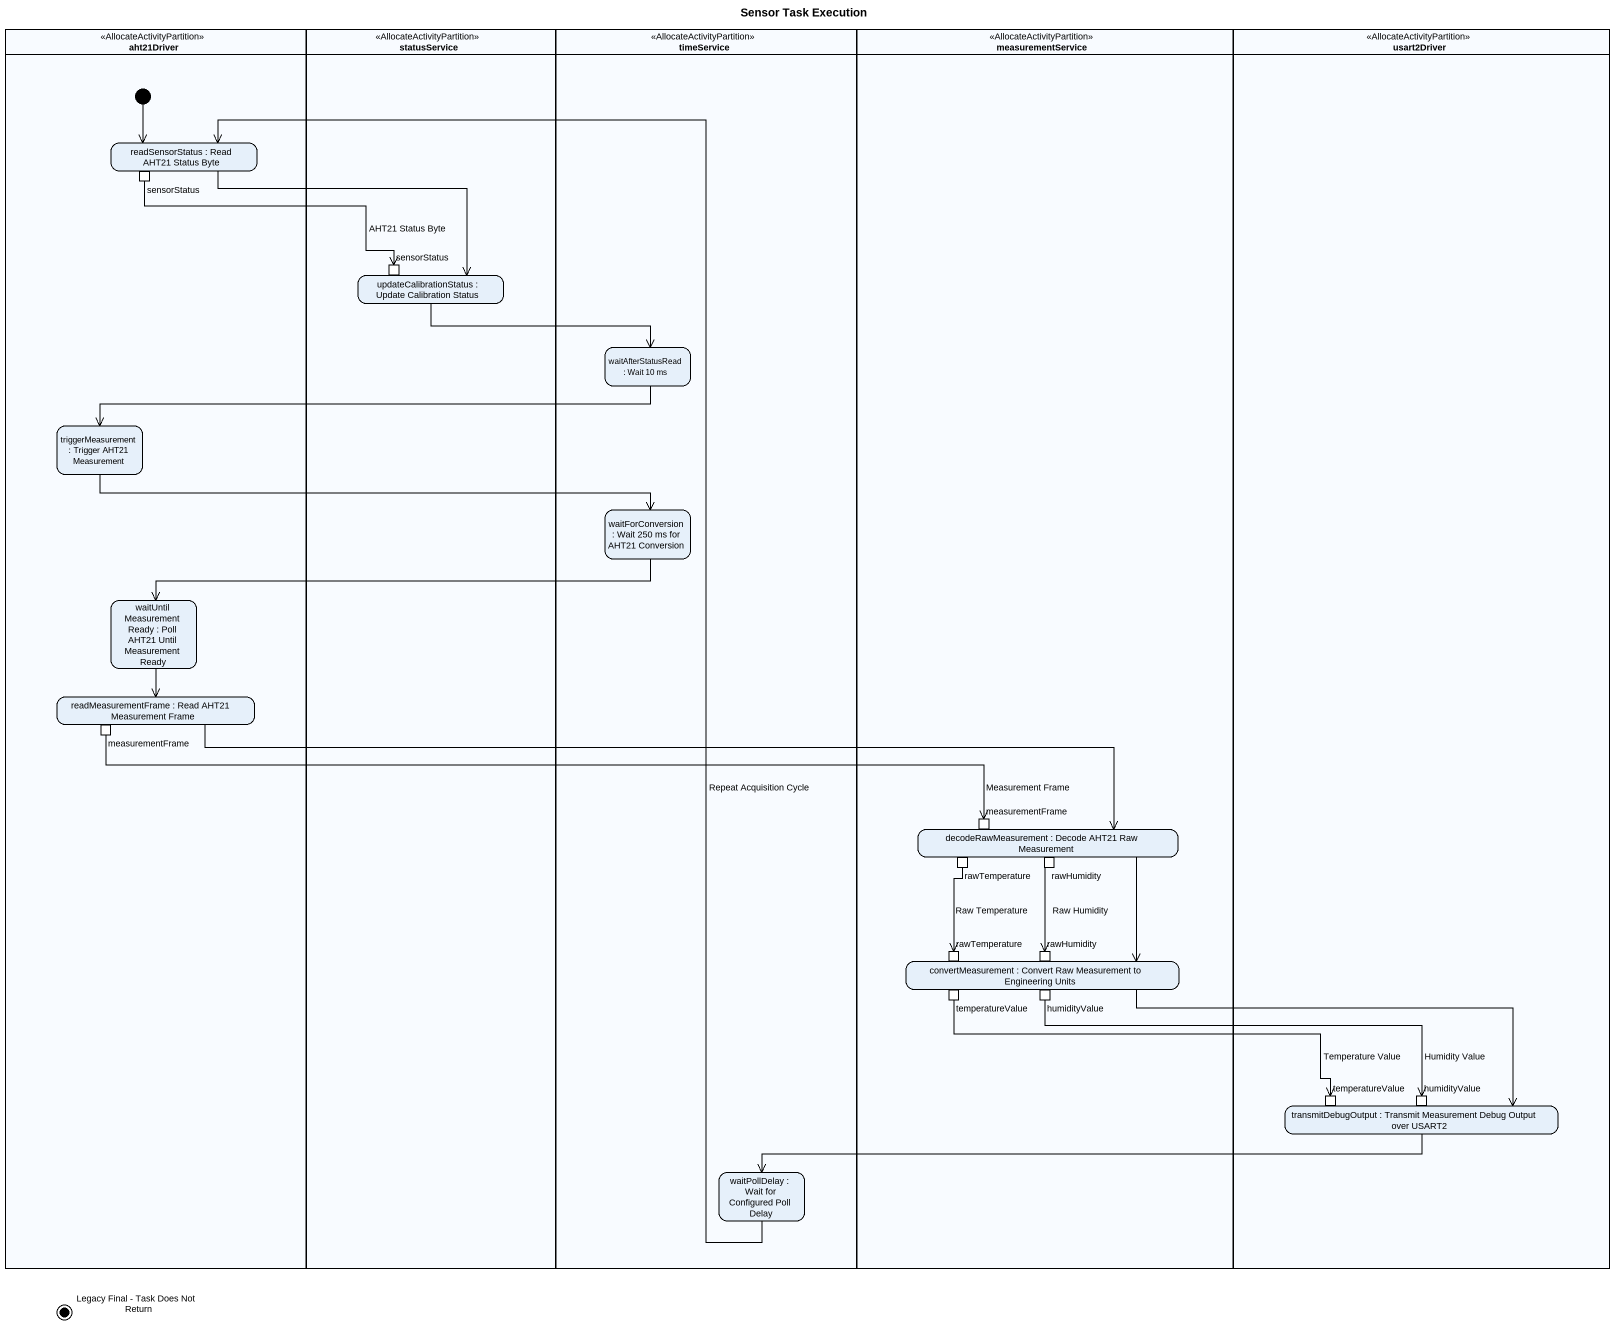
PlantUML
@startuml
title Sensor Task Execution
hide empty description
state aht21Driver <<AllocateActivityPartition>> {
  state "readSensorStatus : Read AHT21 Status Byte" as readSensorStatus {
    state sensorStatus <<outputPin>>
  }
  state "triggerMeasurement : Trigger AHT21 Measurement" as triggerMeasurement
  state "waitUntilMeasurementReady : Poll AHT21 Until Measurement Ready" as waitUntilMeasurementReady
  state "readMeasurementFrame : Read AHT21 Measurement Frame" as readMeasurementFrame {
    state measurementFrame <<outputPin>>
  }
  [*] --> readSensorStatus
}
state statusService <<AllocateActivityPartition>> {
  state "updateCalibrationStatus : Update Calibration Status" as updateCalibrationStatus {
    state "sensorStatus" as sensorStatus_2 <<inputPin>>
  }
}
state timeService <<AllocateActivityPartition>> {
  state "waitAfterStatusRead : Wait 10 ms" as waitAfterStatusRead
  state "waitForConversion : Wait 250 ms for AHT21 Conversion" as waitForConversion
  state "waitPollDelay : Wait for Configured Poll Delay" as waitPollDelay
}
state measurementService <<AllocateActivityPartition>> {
  state "decodeRawMeasurement : Decode AHT21 Raw Measurement" as decodeRawMeasurement {
    state "measurementFrame" as measurementFrame_2 <<inputPin>>
    state rawTemperature <<outputPin>>
    state rawHumidity <<outputPin>>
  }
  state "convertMeasurement : Convert Raw Measurement to Engineering Units" as convertMeasurement {
    state "rawTemperature" as rawTemperature_2 <<inputPin>>
    state "rawHumidity" as rawHumidity_2 <<inputPin>>
    state temperatureValue <<outputPin>>
    state humidityValue <<outputPin>>
  }
}
state usart2Driver <<AllocateActivityPartition>> {
  state "transmitDebugOutput : Transmit Measurement Debug Output over USART2" as transmitDebugOutput {
    state "temperatureValue" as temperatureValue_2 <<inputPin>>
    state "humidityValue" as humidityValue_2 <<inputPin>>
  }
}
state "Legacy Final - Task Does Not Return" as Legacy_Final_Task_Does_Not <<end>>
readSensorStatus -right-> updateCalibrationStatus
sensorStatus -right-> sensorStatus_2 : AHT21 Status Byte
updateCalibrationStatus -right-> waitAfterStatusRead
waitAfterStatusRead -left-> triggerMeasurement
triggerMeasurement -right-> waitForConversion
waitForConversion -left-> waitUntilMeasurementReady
waitUntilMeasurementReady --> readMeasurementFrame
readMeasurementFrame -right-> decodeRawMeasurement
measurementFrame -right-> measurementFrame_2 : Measurement Frame
decodeRawMeasurement --> convertMeasurement
rawTemperature --> rawTemperature_2 : Raw Temperature
rawHumidity --> rawHumidity_2 : Raw Humidity
convertMeasurement -right-> transmitDebugOutput
temperatureValue -right-> temperatureValue_2 : Temperature Value
humidityValue -right-> humidityValue_2 : Humidity Value
transmitDebugOutput -left-> waitPollDelay
waitPollDelay -up-> readSensorStatus : Repeat Acquisition Cycle
@enduml
